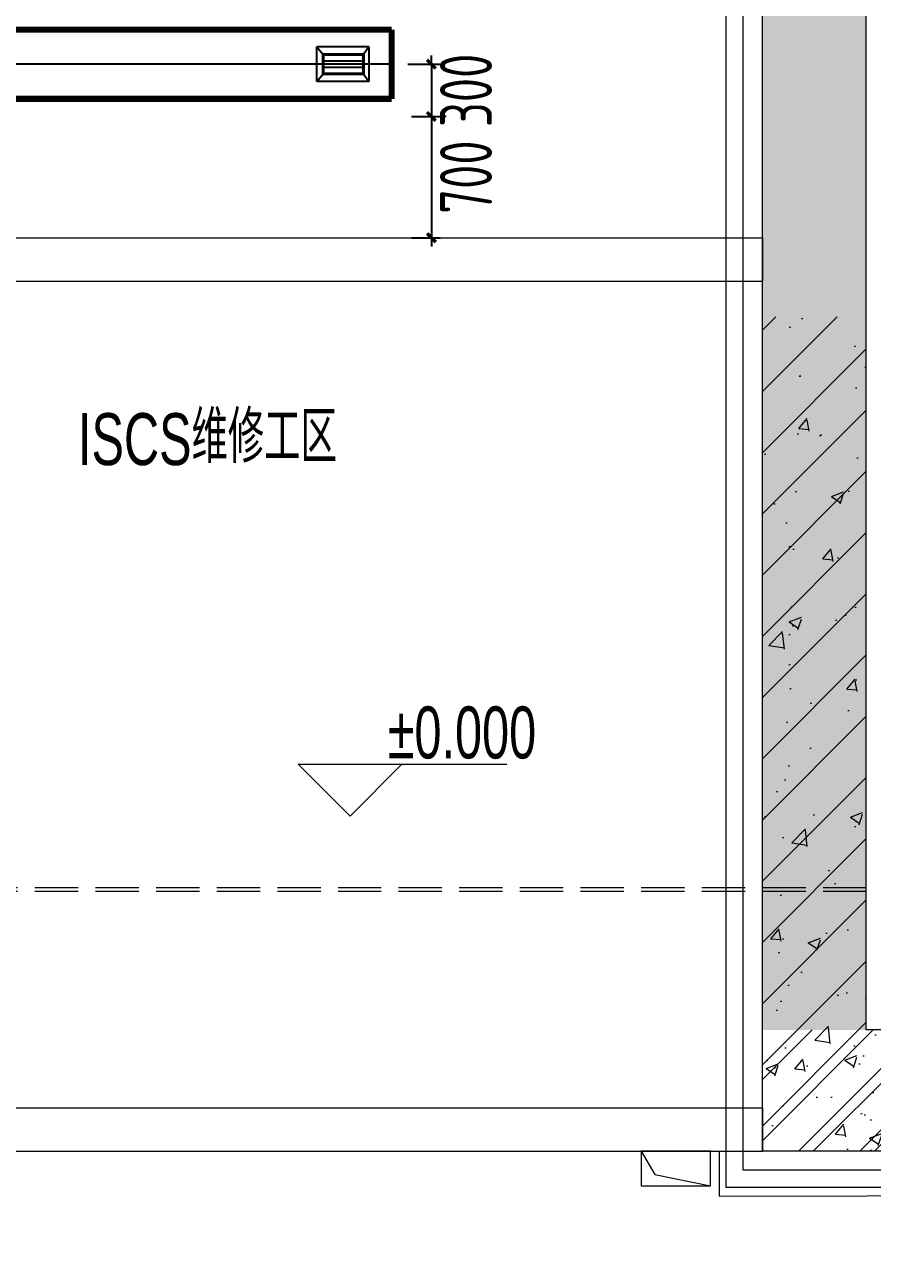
# Model space of a CAD drawing. Extents: x 4 to 13611208, y -605838 to 574722.
# Drawn here: x 13266186 to 13271084, y 204710 to 211717 of the extents above; entities that cross this region are included whole.
import ezdxf

# ---------------------------------------------------------------- set-up
doc = ezdxf.new("R2010")
doc.units = 0
doc.header["$LTSCALE"] = 1000
doc.header["$MEASUREMENT"] = 0
doc.linetypes.add('CENTER2', pattern=[28.575, 19.05, -3.175, 3.175, -3.175])
doc.linetypes.add('DASH', pattern=[0.35, 0.25, -0.1])
for name, color, linetype in [('DUCT-X-P中心线', 5, 'CENTER2'), ('DUCT-X-P标注', 7, 'Continuous'), ('DUCT-X-P管', 31, 'Continuous'), ('DUCT-X-P风口', 7, 'Continuous')]:
    doc.layers.add(name, color=color, linetype=linetype)
doc.layers.add('建筑底图', color=8, linetype='Continuous', lineweight=13)
doc.styles.add('C', font='HZTXT_E', dxfattribs={"width": 0.7, "bigfont": 'HZTXT'})
doc.styles.add('du', font='gbenor.shx', dxfattribs={"width": 0.8, "bigfont": 'hztxt.shx'})
doc.dimstyles.new('67', dxfattribs={"dimscale": 100, "dimtxt": 3, "dimasz": 0.5, "dimexe": 0.5, "dimexo": 2, "dimgap": 0.5, "dimtad": 2, "dimdec": 0, "dimrnd": 5, "dimzin": 0, "dimdsep": 46, "dimtxsty": 'du', "dimblk": 'ARCHTICK', "dimcen": 0, "dimdle": 0.5, "dimclrd": 256, "dimclre": 256, "dimclrt": 256, "dimazin": 0, "dimtfac": 1, "dimtdec": 0, "dimtix": 1, "dimtmove": 2, "dimatfit": 3, "dimfxl": 100, "dimtolj": 1, "dimtzin": 0, "dimlwd": -1, "dimlwe": -1, "dimarcsym": 0})
pattern_1 = [(45, (793255.26, 8e-09), (-176.7766953, 176.7766953), []), (50, (793255.26, 8e-09), (717.260183, -62.752135), [75, -825]), (355, (793255.26, 8e-09), (-138.751334, 752.192134), [60, -660]), (100.4514, (793315, -5.2), (578.50938, 689.439542), [63.74019, -701.14211]), (46.1842, (793255.26, 200), (1067.24105, -165.519014), [112.5, -1237.5]), (96.6356, (793344.2, 186.2), (934.662706, 974.11787), [95.61029, -1051.713]), (351.1842, (793255.3, 200), (934.66195, 974.1186), [90, -990]), (21, (793355.26, 150), (596.907052, -402.61889), [75, -825]), (326, (793355.26, 150), (243.31533, 725.150045), [60, -660]), (71.4514, (793405, 116.45), (840.22263, 322.530497), [63.74019, -701.14211]), (37.5, (793255.26, 8e-09), (12.1598553, 332.893854), [0, -652, 0, -670, 0, -662.5]), (7.5, (793255.26, 8e-09), (263.069537, 394.411712), [0, -382, 0, -637, 0, -252.5]), (327.5, (793032.26, 8e-09), (533.822436, -22.554872), [0, -250, 0, -780, 0, -1035]), (317.5, (792932.26, 8e-09), (583.18617, 100.104982), [0, -325, 0, -518, 0, -735])]
pattern_2 = [(45, (-59395.76, -568125), (-176.7766953, 176.7766953), []), (50, (-59395.76, -568125), (717.260183, -62.752135), [75, -825]), (355, (-59395.76, -568125), (-138.751334, 752.192134), [60, -660]), (100.4514, (-59336, -568130.2), (578.50938, 689.439542), [63.74019, -701.142112]), (46.1842, (-59395.8, -567925), (1067.24105, -165.519014), [112.5, -1237.5]), (96.6356, (-59306.8, -567938.8), (934.662706, 974.11787), [95.61029, -1051.713]), (351.1842, (-59395.8, -567925), (934.661945, 974.1186), [90, -990]), (21, (-59295.76, -567975), (596.907052, -402.61889), [75, -825]), (326, (-59295.76, -567975), (243.31533, 725.150045), [60, -660]), (71.4514, (-59246, -568008.55), (840.22263, 322.530497), [63.74019, -701.142112]), (37.5, (-59395.76, -568125), (12.1598553, 332.893854), [0, -652, 0, -670, 0, -662.5]), (7.5, (-59395.76, -568125), (263.069537, 394.411712), [0, -382, 0, -637, 0, -252.5]), (327.5, (-59618.76, -568125), (533.822436, -22.554872), [0, -250, 0, -780, 0, -1035]), (317.5, (-59718.76, -568125), (583.18617, 100.104982), [0, -325, 0, -518, 0, -735])]

# ---------------------------------------------------------------- blocks, each defined once
blk = doc.blocks.new('_ArchTick')
at = {"color": 0, "linetype": 'ByBlock', "const_width": 0.4}
blk.add_lwpolyline([(-0.5, -0.5), (0.5, 0.5)], dxfattribs=at)
blk = doc.blocks.new('*D204')
at = {"layer": 'DUCT-X-P标注', "transparency": 16777216}
for p, q in [((13268536.4, 211486.4), (13268536.4, 211536.4)), ((13268400.9, 211486.4), (13268586.4, 211486.4)), ((13268536.4, 211486.4), (13268536.4, 211184.6)), ((13268422.4, 211184.6), (13268586.4, 211184.6)), ((13268536.4, 211184.6), (13268536.4, 211134.6))]:
    blk.add_line(p, q, dxfattribs=at)
at = {"layer": 'DUCT-X-P标注', "transparency": 16777216, "xscale": 50, "yscale": 50, "zscale": 50}
for p, rotation in [((13268536.4, 211486.4), 270), ((13268536.4, 211184.6), 90)]:
    blk.add_blockref('_ArchTick', p, dxfattribs=dict(at, rotation=rotation))
at = {"layer": 'DUCT-X-P标注', "transparency": 16777216, "insert": (13268736.4, 211335.5), "char_height": 300, "attachment_point": 5, "rotation": 90, "style": 'du'}
blk.add_mtext('\\A1;300', dxfattribs=at)
blk = doc.blocks.new('*D205')
at = {"layer": 'DUCT-X-P标注', "transparency": 16777216}
for p, q in [((13263974.9, 212067), (13268074.9, 212067)), ((13264024.9, 211861.4), (13264024.9, 212117)), ((13268024.9, 211886.4), (13268024.9, 212117))]:
    blk.add_line(p, q, dxfattribs=at)
at = {"layer": 'DUCT-X-P标注', "transparency": 16777216, "xscale": 50, "yscale": 50, "zscale": 50, "rotation": 180}
blk.add_blockref('_ArchTick', (13264024.9, 212067), dxfattribs=at)
at = {"layer": 'DUCT-X-P标注', "transparency": 16777216, "xscale": 50, "yscale": 50, "zscale": 50}
blk.add_blockref('_ArchTick', (13268024.9, 212067), dxfattribs=at)
at = {"layer": 'DUCT-X-P标注', "transparency": 16777216, "insert": (13266024.9, 212267), "char_height": 300, "attachment_point": 5, "style": 'du'}
blk.add_mtext('\\A1;4000', dxfattribs=at)
blk = doc.blocks.new('*D804')
at = {"layer": 'DUCT-X-P标注', "transparency": 16777216}
for p, q in [((13268536.4, 211234.6), (13268536.4, 210434.5)), ((13268622.4, 211184.6), (13268586.4, 211184.6)), ((13268422.4, 210484.5), (13268586.4, 210484.5))]:
    blk.add_line(p, q, dxfattribs=at)
at = {"layer": 'DUCT-X-P标注', "transparency": 16777216, "xscale": 50, "yscale": 50, "zscale": 50}
for p, rotation in [((13268536.4, 211184.6), 90), ((13268536.4, 210484.5), 270)]:
    blk.add_blockref('_ArchTick', p, dxfattribs=dict(at, rotation=rotation))
at = {"layer": 'DUCT-X-P标注', "transparency": 16777216, "insert": (13268736.4, 210834.6), "char_height": 300, "attachment_point": 5, "rotation": 90, "style": 'du'}
blk.add_mtext('\\A1;700', dxfattribs=at)
blk = doc.blocks.new('$风口$00000108')
for p, q in [((-250, 135), (-190, 75)), ((-250, -135), (-250, 135)), ((250, 135), (200, 75)), ((250, 135), (250, -135)), ((200, 25), (-190, 25)), ((-250, -135), (-190, -75)), ((200, -25), (-190, -25)), ((200, -75), (250, -135)), ((250, -135), (-250, -135))]:
    blk.add_line(p, q)
at = {"linetype": 'Continuous'}
blk.add_line((250, 135), (-250, 135), dxfattribs=at)
at = {"lineweight": 40}
for p, q in [((-190, 75), (200, 75)), ((-190, -75), (-190, 75)), ((200, 75), (200, -75)), ((-190, -75), (200, -75))]:
    blk.add_line(p, q, dxfattribs=at)

msp = doc.modelspace()

# ---------------------------------------------------------------- hatches: boundary and pattern name
at = {"layer": '建筑底图'}
h = msp.add_hatch(dxfattribs=at)
h.set_pattern_fill('钢筋混凝土,_O', color=8, scale=100)
h.set_pattern_definition(pattern_2)
h.paths.add_polyline_path([(13237197.4, 223959.5), (13237197.4, 205909.5), (13237797.4, 205909.5), (13237797.4, 211909.5), (13238547.4, 211909.5), (13238547.4, 212409.5), (13237797.4, 212409.5), (13237797.4, 215409.5), (13238547.4, 215409.5), (13238547.4, 215909.5), (13237797.4, 215909.5), (13237797.4, 223359.5), (13243297.4, 223359.5), (13243297.4, 215909.5), (13242547.4, 215909.5), (13242547.4, 215409.5), (13243297.4, 215409.5), (13243297.4, 212409.5), (13242547.4, 212409.5), (13242547.4, 211909.5), (13243297.4, 211909.5), (13243297.4, 205909.5), (13243797.4, 205909.5), (13243797.4, 210028.5), (13243797.4, 215409.5), (13244497.4, 215409.5), (13244497.4, 215909.5), (13243797.4, 215909.5), (13243797.4, 223359.5), (13259397.4, 223359.5), (13259397.4, 220759.5), (13248747.4, 220759.5), (13248747.4, 215909.5), (13247497.4, 215909.5), (13247497.4, 215409.5), (13248747.4, 215409.5), (13248747.4, 212709.5), (13248747.4, 210019.5), (13249247.4, 210019.5), (13249247.4, 210028.5), (13249247.4, 212709.5), (13249247.4, 220259.5), (13259397.4, 220259.5), (13259397.4, 216959.5), (13260997.4, 216959.5), (13260997.4, 217459.5), (13259897.4, 217459.5), (13259897.4, 223359.5), (13262497.4, 223359.5), (13262497.4, 217459.5), (13262197.4, 217459.5), (13262197.4, 216959.5), (13262497.4, 216959.5), (13262497.4, 215159.5), (13270447.4, 215159.5), (13270447.4, 205909.5), (13271047.4, 205909.5), (13271047.4, 210028.5), (13271047.4, 223959.5)])
h.paths.add_polyline_path([(13262997.4, 223359.5), (13270447.4, 223359.5), (13270447.4, 215559.5), (13262997.4, 215559.5)], flags=16)
h = msp.add_hatch(dxfattribs=at)
h.set_pattern_fill('钢筋混凝土', color=8, scale=100, style=0)
h.set_pattern_definition(pattern_1)
h.paths.add_polyline_path([(13270447.4, 205209.5), (13271047.4, 205209.5), (13271047.4, 210028.5), (13270447.4, 210028.5)])
h = msp.add_hatch(dxfattribs=at)
h.set_pattern_fill('钢筋混凝土', color=8, scale=100, style=0)
h.set_pattern_definition(pattern_2)
h.paths.add_polyline_path([(13273694.5, 205909.5), (13271047.4, 205909.5), (13270447.4, 205909.5), (13270447.4, 205209.5), (13273694.5, 205209.5)])
h = msp.add_hatch(dxfattribs=at)
h.set_pattern_fill('钢筋混凝土', color=8, scale=100, style=0)
h.set_pattern_definition(pattern_1)
h.paths.add_polyline_path([(13274439.3, 205909.5), (13271047.4, 205909.5), (13271047.4, 205209.5), (13274439.3, 205209.5)])

# ---------------------------------------------------------------- linework, layer by layer
at = {"layer": 'DUCT-X-P中心线'}
msp.add_line((13268307.5, 211486.4), (13263222.6, 211486.4), dxfattribs=at)
at = {"layer": 'DUCT-X-P管', "const_width": 35}
for points in [[(13268307.5, 211686.4), (13263222.6, 211686.4)], [(13268307.5, 211286.4), (13268307.5, 211686.4)], [(13263222.6, 211286.4), (13268307.5, 211286.4)]]:
    msp.add_lwpolyline(points, dxfattribs=at)
at = {"layer": '建筑底图', "color": 8}
for p, q in [((13271047.4, 205909.5), (13271047.4, 223959.5)), ((13270447.4, 205209.5), (13270447.4, 215159.5)), ((13265997.4, 210484.5), (13270447.4, 210484.5)), ((13270447.4, 210484.5), (13270447.4, 210234.5)), ((13265997.4, 210234.5), (13270447.4, 210234.5)), ((13270447.4, 205209.5), (13270447.4, 210028.5)), ((13271047.4, 205909.5), (13271047.4, 210028.5)), ((13271047.4, 205909.5), (13271047.4, 210028.5)), ((13311597.4, 205909.5), (13271047.4, 205909.5)), ((13273694.5, 205909.5, -0.2), (13271047.4, 205909.5)), ((13265997.4, 205459.5), (13270447.4, 205459.5)), ((13270447.4, 205459.5), (13270447.4, 205209.5)), ((13265997.4, 205209.5), (13270447.4, 205209.5)), ((13269747.4, 205209.5), (13269826.8, 205075.5)), ((13269747.4, 205209.5), (13269826.8, 205075.5)), ((13310897.4, 205209.5), (13270447.4, 205209.5)), ((13273694.5, 205209.5), (13270447.4, 205209.5)), ((13269826.8, 205075.5), (13270147.4, 205009.5)), ((13269826.8, 205075.5), (13270147.4, 205009.5))]:
    msp.add_line(p, q, dxfattribs=at)
at = {"layer": '建筑底图'}
for p, q in [((13268066.8, 207144.4), (13267766.8, 207444.4)), ((13267766.8, 207444.4), (13268972.9, 207444.4)), ((13268066.8, 207144.4), (13268366.8, 207444.4))]:
    msp.add_line(p, q, dxfattribs=at)
at = {"layer": '建筑底图', "color": 8, "linetype": 'DASH'}
for p, q in [((13271047.4, 206729.5), (13237197.4, 206729.5)), ((13271047.4, 206729.5), (13237197.4, 206729.5)), ((13271047.4, 206709.5), (13237197.4, 206709.5)), ((13271047.4, 206709.5), (13237197.4, 206709.5))]:
    msp.add_line(p, q, dxfattribs=at)
at = {"layer": '建筑底图', "color": 8}
for points in [[(13421797.4, 205259.5), (13333997.4, 205259.5), (13333997.4, 208709.5), (13334747.4, 208709.5), (13334747.4, 214309.5), (13333997.4, 214309.5), (13333997.4, 224709.5), (13294898.3, 224709.5), (13294898.3, 217009.5), (13299947.4, 217009.5), (13299947.4, 207109.5), (13319627.4, 207109.5), (13319627.4, 205259.5), (13311597.4, 205259.5), (13311597.4, 205909.5), (13271047.4, 205909.5), (13271047.4, 223959.5), (13237197.4, 223959.5), (13237197.4, 205909.5), (13207597.4, 205909.5), (13207597.4, 207459.5), (13192397.4, 207459.5), (13192397.4, 223759.5), (13165097.4, 223759.5)], [(13274572.4, 205209.5), (13274572.4, 204709.5), (13273972.4, 204709.5), (13273972.4, 204999.5), (13270237.4, 204999.5), (13270237.4, 215159.5)], [(13274472.4, 205209.5), (13274472.4, 204809.5), (13274072.4, 204809.5), (13274072.4, 205099.5), (13270337.4, 205099.5), (13270337.4, 215159.5)], [(13270197.4, 205209.5), (13270197.4, 204949.8), (13274472.4, 204959.5)]]:
    msp.add_lwpolyline(points, dxfattribs=at)
msp.add_lwpolyline([(13270147.4, 205209.5), (13269747.4, 205209.5), (13269747.4, 205009.5), (13270147.4, 205009.5)], close=True, dxfattribs=at)
msp.add_lwpolyline([(13270147.4, 205209.5), (13269747.4, 205209.5), (13269747.4, 205009.5), (13270147.4, 205009.5)], close=True, dxfattribs=at)

# ---------------------------------------------------------------- block references
at = {"layer": 'DUCT-X-P风口', "xscale": 0.6, "yscale": 0.7407407407407408}
msp.add_blockref('$风口$00000108', (13268024.9, 211486.4, 3475), dxfattribs=at)

# ---------------------------------------------------------------- texts
at = {"layer": '建筑底图', "color": 8, "style": 'C', "width": 0.7}
for s, p in [('ISCS', (13266496.4, 209171.4, 0)), ('维修工区', (13267151.5, 209184.4, 0))]:
    msp.add_text(s, height=300, dxfattribs=at).set_placement(p)
at = {"layer": '建筑底图', "style": 'C', "width": 0.7}
msp.add_text('%%P0.000', height=300, dxfattribs=at).set_placement((13268284.6, 207477.3))

# ---------------------------------------------------------------- dimensions: what is measured, and where the dimension line sits
at = {"layer": 'DUCT-X-P标注'}
dim = msp.add_linear_dim(base=(13268024.9, 212067, 625), p1=(13264024.9, 211661.4, 4725), p2=(13268024.9, 211686.4, 4100), dimstyle='67', dxfattribs=at)
dim.commit()
dim.dimension.update_dxf_attribs({"geometry": '*D205', "text_midpoint": (13266024.9, 212267, 625)})
for base, p1, p2, picture, middle in [((13268536.4, 211184.6), (13268200.9, 211486.4, 4100), (13268222.4, 211184.6), '*D204', (13268736.4, 211335.5)), ((13268536.4, 210484.5), (13268422.4, 211184.6), (13268222.4, 210484.5), '*D804', (13268736.4, 210834.6))]:
    dim = msp.add_linear_dim(base=base, p1=p1, p2=p2, angle=90, dimstyle='67', dxfattribs=at)
    dim.commit()
    dim.dimension.update_dxf_attribs({"geometry": picture, "text_midpoint": middle})

doc.saveas('drawing.dxf')
